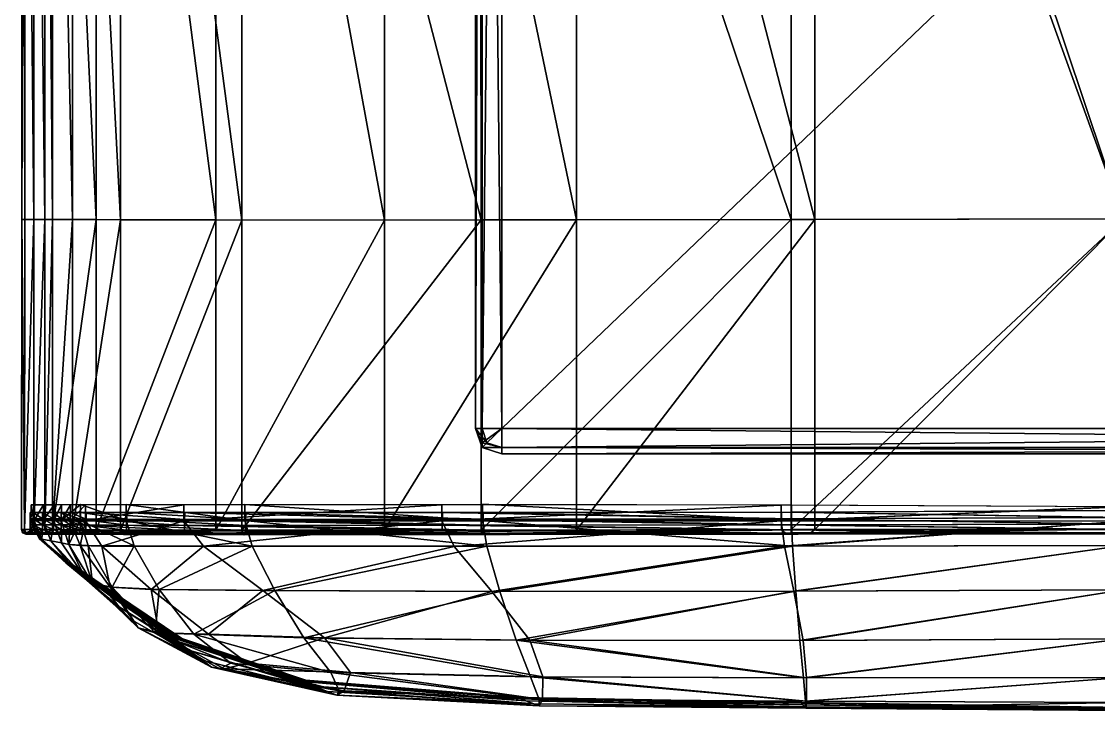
# Model space of a CAD drawing. Header units: centimetres. Extents: x -515 to 515, y -402 to 402.
# Drawn here: x -514.8 to -432.9, y -402.1 to -349.8 of the extents above; entities that cross this region are included whole.
import ezdxf

# ---------------------------------------------------------------- set-up
doc = ezdxf.new("R2010")
doc.units = ezdxf.units.CM
doc.layers.add('fabric', color=7, linetype='Continuous', true_color=0x1c59b1)
doc.layers.add('wood', color=7, linetype='Continuous', true_color=0x1c59b1)

msp = doc.modelspace()

# ---------------------------------------------------------------- meshes
at = {"layer": 'fabric', "color": 213, "true_color": 0xe158c7}
mesh = msp.add_polyface(dxfattribs=at)
corners = [(-512.442, -294.837, 70.545), (-510.919, -294.844, 78.567), (-510.919, -364.838, 78.567), (-512.442, -364.831, 70.545), (-513.02, -294.837, 55.532), (-513.02, -364.831, 55.625), (-513.02, -199.063, 55.404), (-512.442, -199.063, 70.545), (-513.842, -294.837, 23.02), (-513.842, -364.831, 23.393), (-514.537, -294.837, -22.432), (-514.547, -364.831, -21.872), (-514.524, -199.062, -23.2), (-513.842, -199.063, 22.51), (-512.442, -388.385, 70.545), (-510.919, -388.393, 78.567), (-513.02, -388.385, 55.656), (-513.842, -388.385, 23.517), (-514.551, -388.386, -21.685), (-512.442, -388.386, -351.602), (-509.111, -388.393, -367.555), (-509.111, -364.838, -367.555), (-512.442, -364.832, -351.602), (-513.02, -388.386, -326.82), (-513.02, -364.832, -326.789), (-513.842, -388.386, -291.451), (-513.842, -364.831, -291.328), (-514.551, -388.386, -246.391), (-514.547, -364.831, -246.207), (-514.733, -294.835, -192.049), (-514.773, -364.831, -192.411), (-514.537, -294.837, -245.655), (-514.707, -294.833, -134.226), (-514.767, -364.83, -134.213), (-514.787, -388.386, -192.531), (-514.787, -388.386, -134.209), (-514.787, -388.386, -75.76), (-514.773, -364.83, -75.887), (-513.022, -199.063, -326.57), (-513.02, -294.838, -326.696), (-512.442, -294.838, -351.602), (-509.112, -294.844, -367.555), (-512.442, -199.063, -351.602), (-514.537, -199.062, -244.898), (-513.842, -294.838, -290.959), (-513.851, -199.063, -290.453), (-514.733, -294.835, -76.267)]
mesh.append_faces([[corners[k] for k in face] for face in [(0, 1, 2), (2, 3, 0), (4, 0, 3), (3, 5, 4), (0, 4, 6), (1, 0, 7), (8, 4, 5), (5, 9, 8), (10, 8, 9), (9, 11, 10), (8, 10, 12), (4, 8, 13), (14, 3, 2), (2, 15, 14), (3, 14, 16), (16, 5, 3), (17, 9, 5), (5, 16, 17), (9, 17, 18), (18, 11, 9), (19, 20, 21), (21, 22, 19), (23, 19, 22), (22, 24, 23), (25, 23, 24), (24, 26, 25), (27, 25, 26), (26, 28, 27), (29, 30, 28), (28, 31, 29), (30, 29, 32), (32, 33, 30), (30, 34, 27), (27, 28, 30), (34, 30, 33), (33, 35, 34), (36, 35, 33), (33, 37, 36), (18, 36, 37), (37, 11, 18), (38, 39, 40), (22, 40, 39), (39, 24, 22), (40, 22, 21), (21, 41, 40), (42, 40, 41), (43, 31, 44), (26, 44, 31), (31, 28, 26), (44, 26, 24), (24, 39, 44), (45, 44, 39), (37, 46, 10), (10, 11, 37), (46, 37, 33), (33, 32, 46)]], dxfattribs={"vtx2": -1, "color": 213})
mesh = msp.add_polyface(dxfattribs=at)
corners = [(-378.771, -388.336, 71.236), (-404.903, -388.312, 79.681), (-404.903, -364.76, 79.607), (-507.259, -294.862, 90.108), (-498.043, -294.875, 99.195), (-498.042, -364.872, 99.194), (-507.259, -364.859, 90.107), (-510.919, -294.844, 78.567), (-510.919, -364.838, 78.567), (-510.919, -199.068, 78.567), (-507.26, -199.082, 90.109), (-479.849, -294.862, 99.857), (-456.305, -294.833, 95.109), (-456.305, -364.826, 95.11), (-479.849, -364.859, 99.856), (-498.043, -199.092, 99.197), (-479.85, -199.082, 99.858), (-507.259, -388.414, 90.107), (-498.042, -388.428, 99.194), (-510.919, -388.393, 78.567), (-479.849, -388.414, 99.856), (-456.305, -388.38, 95.122), (-431.035, -294.794, 87.966), (-404.903, -294.773, 79.6), (-431.035, -364.783, 87.97), (-431.035, -388.336, 88.02), (-500.028, -388.414, -376.434), (-487.196, -388.429, -379.951), (-487.196, -364.873, -379.951), (-500.028, -364.859, -376.434), (-509.111, -388.393, -367.555), (-509.111, -364.838, -367.555), (-472.618, -388.414, -379.819), (-454.497, -388.381, -378.454), (-454.497, -364.827, -378.442), (-472.618, -364.859, -379.819), (-431.035, -388.337, -378.272), (-404.903, -388.312, -378.513), (-404.903, -364.76, -378.441), (-431.035, -364.784, -378.225), (-509.112, -199.068, -367.556), (-509.112, -294.844, -367.555), (-500.029, -294.863, -376.435), (-487.197, -294.875, -379.952), (-500.03, -199.083, -376.436), (-487.198, -199.093, -379.954), (-472.619, -294.863, -379.82), (-454.497, -294.833, -378.441), (-472.62, -199.083, -379.821), (-431.035, -294.795, -378.22), (-404.903, -294.774, -378.435)]
mesh.append_faces([[corners[k] for k in face] for face in [(0, 1, 2), (3, 4, 5), (5, 6, 3), (7, 3, 6), (6, 8, 7), (3, 7, 9), (4, 3, 10), (11, 12, 13), (13, 14, 11), (4, 11, 14), (14, 5, 4), (11, 4, 15), (12, 11, 16), (17, 6, 5), (5, 18, 17), (6, 17, 19), (19, 8, 6), (20, 14, 13), (13, 21, 20), (14, 20, 18), (18, 5, 14), (22, 23, 2), (2, 24, 22), (12, 22, 24), (24, 13, 12), (25, 24, 2), (2, 1, 25), (24, 25, 21), (21, 13, 24), (26, 27, 28), (28, 29, 26), (30, 26, 29), (29, 31, 30), (32, 33, 34), (34, 35, 32), (27, 32, 35), (35, 28, 27), (36, 37, 38), (38, 39, 36), (33, 36, 39), (39, 34, 33), (40, 41, 42), (29, 42, 41), (41, 31, 29), (42, 29, 28), (28, 43, 42), (44, 42, 43), (45, 43, 46), (35, 46, 43), (43, 28, 35), (46, 35, 34), (34, 47, 46), (48, 46, 47), (39, 49, 47), (47, 34, 39), (49, 39, 38), (38, 50, 49)]], dxfattribs={"vtx2": -1, "color": 213})
mesh = msp.add_polyface(dxfattribs=at)
corners = [(-513.891, -387.094, -21.897), (-513.891, -387.572, -21.897), (-513.182, -387.572, 23.215), (-513.891, -388.015, -21.896), (-513.182, -388.015, 23.215), (-514.468, -388.637, -21.711), (-514.551, -388.386, -21.685), (-513.842, -388.385, 23.517), (-513.891, -388.386, -21.896), (-513.182, -388.385, 23.215), (-513.182, -387.573, -291.411), (-513.891, -387.573, -246.439), (-513.891, -387.095, -246.439), (-513.182, -388.015, -291.411), (-513.891, -388.015, -246.44), (-513.182, -388.386, -291.411), (-513.891, -388.386, -246.44), (-514.127, -388.386, -192.63), (-514.127, -388.015, -192.63), (-514.127, -388.386, -134.339), (-514.127, -388.015, -134.339), (-514.127, -387.573, -192.63), (-514.127, -387.094, -192.63), (-514.127, -387.573, -134.339), (-514.127, -387.094, -134.339), (-514.787, -388.386, -75.76), (-514.127, -388.386, -75.921), (-514.127, -388.015, -75.921), (-514.127, -387.573, -75.921), (-514.127, -387.094, -75.921), (-513.241, -389.097, -250.729), (-513.838, -387.693, -250.753), (-514.07, -387.691, -209.874), (-514.044, -386.499, -209.954), (-513.813, -386.499, -250.775), (-514.044, -386.499, -174.98), (-514.07, -387.691, -174.833), (-513.45, -389.05, -209.907), (-514.07, -387.691, -105.274), (-514.07, -387.691, -131.494), (-514.044, -386.499, -131.696), (-514.044, -386.499, -105.443), (-514.07, -387.691, -76.028), (-514.044, -386.499, -76.143), (-513.437, -389.05, -76.105), (-513.416, -389.05, -105.305), (-514.07, -387.691, -151.694), (-514.044, -386.499, -151.884), (-513.403, -389.05, -131.493), (-513.407, -389.05, -151.689), (-514.07, -387.691, -46.75), (-514.044, -386.499, -46.812), (-513.838, -387.693, -14.616), (-513.813, -386.499, -14.637), (-513.243, -389.096, -14.854), (-513.459, -389.05, -46.874)]
mesh.append_faces([[corners[k] for k in face] for face in [(0, 1, 2), (1, 3, 4), (5, 6, 7), (3, 8, 9), (10, 11, 12), (13, 14, 11), (15, 16, 14), (17, 18, 14), (14, 16, 17), (18, 17, 19), (19, 20, 18), (21, 22, 12), (12, 11, 21), (18, 21, 11), (11, 14, 18), (21, 18, 20), (20, 23, 21), (22, 21, 23), (23, 24, 22), (25, 6, 5), (26, 8, 3), (3, 27, 26), (19, 26, 27), (27, 20, 19), (28, 23, 20), (20, 27, 28), (1, 28, 27), (27, 3, 1), (28, 1, 0), (0, 29, 28), (23, 28, 29), (29, 24, 23), (30, 31, 32), (33, 32, 31), (31, 34, 33), (32, 33, 35), (35, 36, 32), (37, 32, 36), (38, 39, 40), (40, 41, 38), (42, 38, 41), (41, 43, 42), (38, 42, 44), (39, 38, 45), (46, 36, 35), (35, 47, 46), (39, 46, 47), (47, 40, 39), (46, 39, 48), (36, 46, 49), (50, 42, 43), (43, 51, 50), (52, 50, 51), (51, 53, 52), (50, 52, 54), (42, 50, 55)]], dxfattribs={"vtx2": -1, "color": 213})
mesh = msp.add_polyface(dxfattribs=at)
corners = [(-513.182, -387.572, 23.215), (-513.182, -387.094, 23.215), (-513.891, -387.094, -21.897), (-513.182, -388.015, 23.215), (-513.891, -387.572, -21.897), (-512.36, -388.015, 55.258), (-512.36, -387.572, 55.258), (-512.36, -387.094, 55.258), (-511.783, -387.572, 70.078), (-511.783, -387.094, 70.078), (-511.783, -388.015, 70.078), (-513.243, -389.096, -14.854), (-513.838, -387.693, -14.616), (-513.143, -387.698, 23.198), (-513.119, -386.499, 23.192), (-513.813, -386.499, -14.637), (-512.317, -386.495, 55.237), (-512.337, -387.703, 55.242), (-512.554, -389.234, 22.712), (-511.749, -389.394, 54.615), (-511.774, -387.703, 70.063), (-511.759, -386.486, 70.06), (-512.937, -388.637, 55.607), (-513.02, -388.385, 55.656), (-512.442, -388.385, 70.545), (-513.76, -388.637, 23.48), (-513.842, -388.385, 23.517), (-513.182, -388.385, 23.215), (-513.891, -388.015, -21.896), (-513.265, -388.637, 23.253), (-513.891, -388.386, -21.896), (-512.443, -388.637, 55.309), (-512.36, -388.385, 55.259), (-511.783, -388.385, 70.078), (-511.865, -388.637, 70.137), (-513.891, -387.095, -246.439), (-513.182, -387.095, -291.411), (-513.182, -387.573, -291.411), (-512.36, -387.573, -326.685), (-512.36, -387.095, -326.685), (-512.36, -388.015, -326.685), (-513.182, -388.015, -291.411), (-513.891, -387.573, -246.439), (-511.783, -387.573, -351.401), (-511.783, -387.095, -351.401), (-511.081, -387.578, -367.244), (-511.082, -388.024, -367.246), (-511.783, -388.015, -351.401), (-513.143, -387.699, -291.41), (-513.838, -387.693, -250.753), (-513.241, -389.097, -250.729), (-512.336, -387.705, -326.678), (-512.554, -389.235, -291.159), (-512.314, -386.499, -326.681), (-513.119, -386.499, -291.413), (-513.813, -386.499, -250.775), (-511.769, -387.71, -351.391), (-511.748, -389.395, -326.155), (-511.069, -386.499, -367.245), (-511.749, -386.499, -351.394), (-513.891, -388.015, -246.44), (-513.182, -388.386, -291.411), (-512.36, -388.386, -326.685), (-511.783, -388.386, -351.401), (-511.083, -388.396, -367.246)]
mesh.append_faces([[corners[k] for k in face] for face in [(0, 1, 2), (3, 0, 4), (0, 3, 5), (5, 6, 0), (1, 0, 6), (6, 7, 1), (8, 9, 7), (7, 6, 8), (10, 8, 6), (6, 5, 10), (11, 12, 13), (14, 13, 12), (12, 15, 14), (13, 14, 16), (16, 17, 13), (18, 13, 17), (19, 17, 20), (21, 20, 17), (17, 16, 21), (22, 23, 24), (25, 26, 23), (27, 3, 28), (29, 27, 30), (31, 32, 27), (3, 27, 32), (32, 5, 3), (33, 10, 5), (5, 32, 33), (34, 33, 32), (35, 36, 37), (38, 37, 36), (36, 39, 38), (37, 38, 40), (40, 41, 37), (42, 37, 41), (43, 38, 39), (39, 44, 43), (45, 43, 44), (46, 47, 43), (38, 43, 47), (47, 40, 38), (48, 49, 50), (51, 48, 52), (48, 51, 53), (53, 54, 48), (49, 48, 54), (54, 55, 49), (56, 51, 57), (58, 59, 56), (51, 56, 59), (59, 53, 51), (60, 41, 61), (62, 61, 41), (41, 40, 62), (63, 62, 40), (40, 47, 63), (64, 63, 47)]], dxfattribs={"vtx2": -1, "color": 213})
mesh = msp.add_polyface(dxfattribs=at)
corners = [(-507.029, -388.755, 89.776), (-506.858, -388.676, 89.527), (-510.386, -388.647, 78.092), (-510.614, -388.729, 78.296), (-510.843, -388.644, 78.499), (-507.201, -388.667, 90.024), (-511.865, -388.637, 70.137), (-506.793, -387.593, 89.433), (-506.786, -387.094, 89.422), (-510.306, -387.094, 78.018), (-510.308, -387.578, 78.021), (-506.799, -388.051, 89.441), (-510.309, -388.024, 78.023), (-511.783, -387.572, 70.078), (-511.783, -388.015, 70.078), (-511.783, -387.094, 70.078), (-511.774, -387.703, 70.063), (-511.759, -386.486, 70.06), (-510.311, -386.475, 78.024), (-510.321, -387.701, 78.026), (-511.184, -389.506, 69.648), (-507.259, -388.414, 90.107), (-510.919, -388.393, 78.567), (-512.36, -388.637, 70.487), (-506.8, -388.427, 89.444), (-510.31, -388.396, 78.024), (-511.783, -388.385, 70.078), (-501.261, -388.667, -376.368), (-509.358, -388.645, -367.517), (-510.097, -388.73, -367.401), (-510.836, -388.647, -367.285), (-508.66, -388.677, -375.972), (-504.961, -388.756, -376.17), (-512.36, -388.637, -351.577), (-512.113, -388.721, -351.502), (-511.865, -388.637, -351.427), (-509.885, -387.594, -375.897), (-511.081, -387.578, -367.244), (-511.079, -387.095, -367.242), (-509.878, -387.095, -375.889), (-502.394, -387.604, -379.231), (-502.402, -388.07, -379.241), (-509.891, -388.052, -375.903), (-511.082, -388.024, -367.246), (-511.783, -387.095, -351.401), (-511.783, -387.573, -351.401), (-509.93, -387.717, -375.93), (-511.086, -387.713, -367.243), (-510.335, -389.582, -366.388), (-502.464, -387.717, -379.282), (-508.685, -389.628, -374.948), (-502.457, -386.498, -379.268), (-509.917, -386.498, -375.924), (-511.069, -386.499, -367.245), (-511.769, -387.71, -351.391), (-511.183, -389.508, -350.678), (-509.111, -388.393, -367.555), (-512.442, -388.386, -351.602), (-509.893, -388.427, -375.905), (-511.083, -388.396, -367.246), (-502.405, -388.448, -379.244), (-500.504, -388.697, -379.332), (-511.783, -388.015, -351.401), (-511.783, -388.386, -351.401), (-506.845, -387.702, 89.493), (-506.217, -389.624, 88.78), (-506.84, -386.469, 89.492)]
mesh.append_faces([[corners[k] for k in face] for face in [(0, 1, 2), (3, 4, 5), (3, 2, 6), (7, 8, 9), (9, 10, 7), (11, 7, 10), (10, 12, 11), (13, 14, 12), (12, 10, 13), (15, 13, 10), (10, 9, 15), (16, 17, 18), (18, 19, 16), (20, 16, 19), (21, 5, 4), (4, 22, 21), (22, 4, 23), (24, 11, 12), (12, 25, 24), (1, 24, 25), (25, 2, 1), (26, 6, 2), (2, 25, 26), (14, 26, 25), (25, 12, 14), (27, 28, 29), (30, 31, 32), (28, 33, 34), (35, 30, 29), (36, 37, 38), (38, 39, 36), (40, 36, 39), (41, 42, 36), (37, 36, 42), (42, 43, 37), (44, 38, 37), (45, 37, 43), (46, 47, 48), (49, 46, 50), (51, 52, 46), (47, 46, 52), (52, 53, 47), (47, 54, 55), (54, 47, 53), (56, 57, 33), (33, 28, 56), (58, 59, 43), (43, 42, 58), (60, 58, 42), (61, 31, 58), (59, 58, 31), (31, 30, 59), (62, 43, 59), (63, 59, 30), (19, 64, 65), (64, 19, 18), (18, 66, 64)]], dxfattribs={"vtx2": -1, "color": 213})
mesh = msp.add_polyface(dxfattribs=at)
corners = [(-507.029, -388.755, 89.776), (-507.201, -388.667, 90.024), (-498.007, -388.682, 99.101), (-497.904, -388.773, 98.823), (-506.858, -388.676, 89.527), (-497.801, -388.696, 98.545), (-506.793, -387.593, 89.433), (-506.799, -388.051, 89.441), (-497.764, -388.069, 98.447), (-497.755, -387.603, 98.434), (-506.786, -387.094, 89.422), (-497.744, -387.094, 98.418), (-504.324, -392.923, 86.637), (-506.217, -389.624, 88.78), (-497.259, -389.646, 97.338), (-495.544, -393.012, 93.769), (-501.701, -396.319, 83.496), (-493.332, -396.609, 87.929), (-504.633, -396.226, 75.194), (-507.897, -392.759, 76.835), (-508.053, -393.424, -16.9), (-507.362, -394.238, 18.888), (-502.072, -397.534, 15.766), (-505.923, -395.846, 66.211), (-507.259, -388.414, 90.107), (-498.042, -388.428, 99.194), (-506.8, -388.427, 89.444), (-497.767, -388.448, 98.452), (-504.961, -388.756, -376.17), (-494.801, -388.773, -379.598), (-489.097, -388.682, -379.863), (-501.261, -388.667, -376.368), (-510.097, -388.73, -367.401), (-508.66, -388.677, -375.972), (-500.504, -388.697, -379.332), (-482.805, -387.594, -379.119), (-502.394, -387.604, -379.231), (-502.383, -387.095, -379.219), (-482.811, -388.052, -379.125), (-502.402, -388.07, -379.241), (-509.878, -387.095, -375.889), (-509.885, -387.594, -375.897), (-504.925, -392.923, -371.99), (-496.445, -393.013, -374.991), (-500.962, -389.651, -378.216), (-508.685, -389.628, -374.948), (-508.048, -392.76, -363.825), (-504.356, -396.226, -360.22), (-500.59, -396.319, -367.956), (-502.071, -397.535, -288.342), (-507.362, -394.239, -289.395), (-508.038, -393.424, -250.74), (-508.122, -393.153, -210.652), (-507.941, -393.152, -175.771), (-502.781, -396.663, -176.623), (-502.464, -387.717, -379.282), (-509.93, -387.717, -375.93), (-502.457, -386.498, -379.268), (-482.849, -386.498, -379.114), (-505.923, -395.847, -345.517), (-500.028, -388.414, -376.434), (-509.111, -388.393, -367.555), (-509.358, -388.645, -367.517), (-487.196, -388.429, -379.951), (-509.891, -388.052, -375.903), (-502.405, -388.448, -379.244), (-509.893, -388.427, -375.905), (-482.813, -388.427, -379.128), (-507.821, -393.152, -152.742), (-502.644, -396.663, -153.693), (-507.792, -393.152, -132.638), (-502.611, -396.663, -133.672), (-506.845, -387.702, 89.493), (-497.83, -387.7, 98.527), (-506.84, -386.469, 89.492), (-497.829, -386.464, 98.526), (-507.883, -393.152, -106.535), (-502.715, -396.663, -107.668), (-508.033, -393.152, -77.417), (-502.887, -396.663, -78.658)]
mesh.append_faces([[corners[k] for k in face] for face in [(0, 1, 2), (2, 3, 0), (4, 0, 3), (3, 5, 4), (6, 7, 8), (8, 9, 6), (10, 6, 9), (9, 11, 10), (12, 13, 14), (14, 15, 12), (16, 12, 15), (15, 17, 16), (12, 16, 18), (18, 19, 12), (13, 12, 19), (20, 21, 22), (19, 18, 23), (1, 24, 25), (25, 2, 1), (26, 4, 5), (5, 27, 26), (7, 26, 27), (27, 8, 7), (28, 29, 30), (30, 31, 28), (32, 28, 31), (29, 28, 33), (33, 34, 29), (35, 36, 37), (38, 39, 36), (40, 37, 36), (41, 36, 39), (42, 43, 44), (44, 45, 42), (42, 46, 47), (47, 48, 42), (43, 42, 48), (49, 50, 51), (52, 53, 54), (45, 44, 55), (56, 55, 57), (58, 57, 55), (59, 47, 46), (60, 61, 62), (62, 31, 60), (63, 60, 31), (64, 39, 65), (66, 65, 34), (67, 65, 39), (53, 68, 69), (68, 70, 71), (72, 73, 14), (14, 13, 72), (73, 72, 74), (74, 75, 73), (70, 76, 77), (76, 78, 79)]], dxfattribs={"vtx2": -1, "color": 213})
mesh = msp.add_polyface(dxfattribs=at)
corners = [(-479.785, -388.755, 99.507), (-479.736, -388.676, 99.245), (-497.801, -388.696, 98.545), (-497.904, -388.773, 98.823), (-479.833, -388.667, 99.769), (-498.007, -388.682, 99.101), (-497.744, -387.094, 98.418), (-497.755, -387.603, 98.434), (-479.713, -387.593, 99.146), (-497.764, -388.069, 98.447), (-479.718, -388.051, 99.154), (-493.332, -396.609, 87.929), (-495.544, -393.012, 93.769), (-478.437, -393.071, 94.2), (-497.259, -389.646, 97.338), (-479.431, -389.651, 97.945), (-501.701, -396.319, 83.496), (-491.275, -399.245, 79.926), (-498.882, -398.533, 79.786), (-490.648, -400.636, 69.671), (-476.112, -399.557, 76.595), (-475.444, -401.278, 63.756), (-491.529, -400.67, 40.133), (-492.546, -400.27, 11.217), (-502.072, -397.534, 15.766), (-493.385, -399.925, -21.82), (-476.463, -401.385, 4.586), (-475.863, -401.61, 32.225), (-477.066, -401.126, -56.248), (-493.564, -399.81, -52.062), (-476.979, -401.126, -84.721), (-493.414, -399.81, -80.892), (-500.354, -398.824, 63.006), (-490.815, -400.952, 58.012), (-499.707, -398.961, 72.656), (-479.849, -388.414, 99.856), (-498.042, -388.428, 99.194), (-497.767, -388.448, 98.452), (-479.72, -388.427, 99.157), (-473.893, -388.667, -379.733), (-489.097, -388.682, -379.863), (-494.801, -388.773, -379.598), (-477.716, -388.756, -379.473), (-500.504, -388.697, -379.332), (-481.539, -388.677, -379.214), (-502.383, -387.095, -379.219), (-482.798, -387.095, -379.111), (-482.805, -387.594, -379.119), (-502.394, -387.604, -379.231), (-482.811, -388.052, -379.125), (-479.038, -393.071, -374.78), (-496.445, -393.013, -374.991), (-491.765, -396.609, -369.79), (-481.9, -389.656, -378.052), (-500.962, -389.651, -378.216), (-499.392, -398.961, -356.237), (-490.274, -400.636, -352.762), (-489.778, -399.246, -362.793), (-497.622, -398.533, -363.744), (-502.071, -397.535, -288.342), (-492.546, -400.27, -287.431), (-491.529, -400.671, -317.408), (-476.463, -401.385, -286.842), (-493.37, -399.925, -251.498), (-475.863, -401.611, -314.827), (-493.502, -399.81, -212.63), (-477.03, -401.126, -214.834), (-493.321, -399.81, -178.15), (-476.926, -401.126, -180.779), (-482.852, -387.71, -379.131), (-502.464, -387.717, -379.282), (-482.849, -386.498, -379.114), (-490.815, -400.952, -338.409), (-500.354, -398.824, -342.12), (-501.261, -388.667, -376.368), (-487.196, -388.429, -379.951), (-502.402, -388.07, -379.241), (-482.813, -388.427, -379.128), (-502.405, -388.448, -379.244), (-493.201, -399.81, -155.384), (-476.858, -401.126, -158.288), (-493.172, -399.81, -135.506), (-476.841, -401.126, -138.651), (-497.83, -387.7, 98.527), (-479.762, -387.691, 99.19), (-497.829, -386.464, 98.526), (-479.762, -386.461, 99.185), (-493.263, -399.81, -109.691), (-476.893, -401.126, -113.159)]
mesh.append_faces([[corners[k] for k in face] for face in [(0, 1, 2), (2, 3, 0), (4, 0, 3), (3, 5, 4), (6, 7, 8), (7, 9, 10), (11, 12, 13), (12, 14, 15), (16, 11, 17), (18, 17, 19), (20, 17, 11), (21, 19, 17), (22, 23, 24), (25, 23, 26), (23, 22, 27), (28, 29, 25), (30, 31, 29), (32, 33, 22), (34, 19, 33), (27, 22, 33), (35, 4, 5), (5, 36, 35), (9, 37, 38), (37, 2, 1), (39, 40, 41), (42, 41, 43), (43, 44, 42), (45, 46, 47), (48, 47, 49), (50, 51, 52), (51, 50, 53), (53, 54, 51), (55, 56, 57), (58, 57, 52), (59, 60, 61), (62, 60, 63), (64, 61, 60), (63, 65, 66), (65, 67, 68), (69, 70, 54), (54, 53, 69), (70, 69, 71), (61, 72, 73), (72, 56, 55), (72, 61, 64), (74, 40, 75), (76, 49, 77), (78, 77, 44), (44, 43, 78), (67, 79, 80), (79, 81, 82), (15, 14, 83), (84, 83, 85), (85, 86, 84), (81, 87, 88), (87, 31, 30)]], dxfattribs={"vtx2": -1, "color": 213})
mesh = msp.add_polyface(dxfattribs=at)
corners = [(-479.785, -388.755, 99.507), (-479.833, -388.667, 99.769), (-456.301, -388.634, 95.058), (-479.736, -388.676, 99.245), (-456.289, -388.727, 94.831), (-479.713, -387.593, 99.146), (-479.705, -387.094, 99.135), (-497.744, -387.094, 98.418), (-479.718, -388.051, 99.154), (-497.755, -387.603, 98.434), (-456.272, -388.011, 94.548), (-456.271, -387.552, 94.535), (-478.437, -393.071, 94.2), (-477.193, -396.767, 87.302), (-493.332, -396.609, 87.929), (-479.431, -389.651, 97.945), (-495.544, -393.012, 93.769), (-456.2, -389.634, 93.373), (-455.953, -393.064, 89.975), (-476.112, -399.557, 76.595), (-491.275, -399.245, 79.926), (-475.444, -401.278, 63.756), (-476.463, -401.385, 4.586), (-476.958, -401.191, -26.793), (-493.385, -399.925, -21.82), (-475.863, -401.61, 32.225), (-492.546, -400.27, 11.217), (-477.066, -401.126, -56.248), (-455.545, -401.518, -61.608), (-455.523, -401.518, -89.642), (-476.979, -401.126, -84.721), (-493.564, -399.81, -52.062), (-490.815, -400.952, 58.012), (-475.442, -401.769, 50.457), (-490.648, -400.636, 69.671), (-479.849, -388.414, 99.856), (-456.305, -388.38, 95.122), (-479.72, -388.427, 99.157), (-497.764, -388.069, 98.447), (-497.767, -388.448, 98.452), (-456.277, -388.65, 94.603), (-456.273, -388.394, 94.539), (-494.801, -388.773, -379.598), (-477.716, -388.756, -379.473), (-473.893, -388.667, -379.733), (-455.772, -388.728, -378.169), (-481.539, -388.677, -379.214), (-457.044, -387.552, -377.881), (-482.805, -387.594, -379.119), (-482.798, -387.095, -379.111), (-457.045, -388.011, -377.892), (-482.811, -388.052, -379.125), (-491.765, -396.609, -369.79), (-476.162, -396.768, -368.936), (-479.038, -393.071, -374.78), (-456.103, -393.064, -373.566), (-456.818, -389.639, -376.775), (-481.9, -389.656, -378.052), (-475.166, -399.558, -360.14), (-489.778, -399.246, -362.793), (-475.207, -401.279, -348.579), (-490.274, -400.636, -352.762), (-493.37, -399.925, -251.498), (-476.949, -401.191, -252.754), (-476.463, -401.385, -286.842), (-492.546, -400.27, -287.431), (-475.863, -401.611, -314.827), (-477.03, -401.126, -214.834), (-476.926, -401.126, -180.779), (-493.502, -399.81, -212.63), (-457.055, -387.712, -377.832), (-482.852, -387.71, -379.131), (-457.055, -386.534, -377.814), (-482.849, -386.498, -379.114), (-475.442, -401.769, -334.44), (-490.815, -400.952, -338.409), (-472.618, -388.414, -379.819), (-487.196, -388.429, -379.951), (-489.097, -388.682, -379.863), (-457.046, -388.395, -377.884), (-482.813, -388.427, -379.128), (-456.727, -388.65, -377.946), (-476.858, -401.126, -158.288), (-493.321, -399.81, -178.15), (-476.841, -401.126, -138.651), (-493.201, -399.81, -155.384), (-479.762, -387.691, 99.19), (-497.83, -387.7, 98.527), (-456.283, -387.694, 94.499), (-479.762, -386.461, 99.185), (-476.893, -401.126, -113.159), (-493.172, -399.81, -135.506), (-493.263, -399.81, -109.691)]
mesh.append_faces([[corners[k] for k in face] for face in [(0, 1, 2), (3, 0, 4), (5, 6, 7), (8, 5, 9), (5, 8, 10), (6, 5, 11), (12, 13, 14), (15, 12, 16), (12, 15, 17), (13, 12, 18), (14, 13, 19), (20, 19, 21), (22, 23, 24), (25, 22, 26), (24, 23, 27), (28, 27, 23), (29, 30, 27), (31, 27, 30), (32, 33, 25), (33, 32, 34), (34, 21, 33), (1, 35, 36), (37, 8, 38), (3, 37, 39), (37, 3, 40), (8, 37, 41), (42, 43, 44), (45, 43, 46), (47, 48, 49), (50, 51, 48), (52, 53, 54), (55, 54, 53), (56, 57, 54), (58, 53, 52), (52, 59, 58), (60, 58, 59), (59, 61, 60), (62, 63, 64), (65, 64, 66), (67, 63, 62), (68, 67, 69), (70, 71, 57), (72, 73, 71), (74, 60, 61), (61, 75, 74), (66, 74, 75), (76, 77, 78), (78, 44, 76), (79, 80, 51), (81, 46, 80), (82, 68, 83), (84, 82, 85), (17, 15, 86), (87, 86, 15), (88, 86, 89), (90, 84, 91), (30, 90, 92)]], dxfattribs={"vtx2": -1, "color": 213})
mesh = msp.add_polyface(dxfattribs=at)
corners = [(-456.301, -388.634, 95.058), (-456.289, -388.727, 94.831), (-479.785, -388.755, 99.507), (-456.277, -388.65, 94.603), (-479.736, -388.676, 99.245), (-456.272, -388.011, 94.548), (-456.271, -387.552, 94.535), (-479.713, -387.593, 99.146), (-456.269, -387.055, 94.512), (-479.705, -387.094, 99.135), (-456.2, -389.634, 93.373), (-455.953, -393.064, 89.975), (-478.437, -393.071, 94.2), (-455.642, -396.792, 82.908), (-477.193, -396.767, 87.302), (-455.372, -399.628, 70.773), (-476.112, -399.557, 76.595), (-455.202, -401.4, 56.209), (-475.444, -401.278, 63.756), (-476.463, -401.385, 4.586), (-475.863, -401.61, 32.225), (-455.286, -401.833, 23.53), (-455.416, -401.686, -2.968), (-476.958, -401.191, -26.793), (-455.523, -401.56, -32.919), (-455.545, -401.518, -61.608), (-477.066, -401.126, -56.248), (-455.523, -401.518, -89.642), (-475.442, -401.769, 50.457), (-455.194, -401.936, 41.859), (-456.305, -388.38, 95.122), (-479.833, -388.667, 99.769), (-456.273, -388.394, 94.539), (-479.72, -388.427, 99.157), (-479.718, -388.051, 99.154), (-477.716, -388.756, -379.473), (-455.772, -388.728, -378.169), (-454.816, -388.635, -378.391), (-473.893, -388.667, -379.733), (-481.539, -388.677, -379.214), (-456.727, -388.65, -377.946), (-482.798, -387.095, -379.111), (-457.042, -387.056, -377.859), (-457.044, -387.552, -377.881), (-482.805, -387.594, -379.119), (-457.045, -388.011, -377.892), (-476.162, -396.768, -368.936), (-455.384, -396.792, -367.458), (-456.103, -393.064, -373.566), (-479.038, -393.071, -374.78), (-456.818, -389.639, -376.775), (-475.166, -399.558, -360.14), (-475.207, -401.279, -348.579), (-455.143, -401.4, -345.396), (-455.136, -399.628, -357.7), (-455.416, -401.687, -287.036), (-476.463, -401.385, -286.842), (-476.949, -401.191, -252.754), (-455.521, -401.56, -254.63), (-455.286, -401.833, -313.26), (-475.863, -401.611, -314.827), (-477.03, -401.126, -214.834), (-476.926, -401.126, -180.779), (-455.51, -401.518, -184.19), (-455.536, -401.518, -217.698), (-481.9, -389.656, -378.052), (-457.055, -387.712, -377.832), (-482.852, -387.71, -379.131), (-457.055, -386.534, -377.814), (-475.442, -401.769, -334.44), (-455.194, -401.937, -331.648), (-454.497, -388.381, -378.454), (-472.618, -388.414, -379.819), (-482.811, -388.052, -379.125), (-457.046, -388.395, -377.884), (-482.813, -388.427, -379.128), (-476.858, -401.126, -158.288), (-476.841, -401.126, -138.651), (-455.488, -401.518, -142.721), (-455.493, -401.518, -162.052), (-479.762, -387.691, 99.19), (-456.283, -387.694, 94.499), (-479.762, -386.461, 99.185), (-456.283, -386.499, 94.49), (-476.893, -401.126, -113.159), (-476.979, -401.126, -84.721), (-455.501, -401.518, -117.632)]
mesh.append_faces([[corners[k] for k in face] for face in [(0, 1, 2), (1, 3, 4), (5, 6, 7), (6, 8, 9), (10, 11, 12), (11, 13, 14), (15, 16, 14), (14, 13, 15), (16, 15, 17), (17, 18, 16), (19, 20, 21), (21, 22, 19), (23, 19, 22), (22, 24, 23), (23, 24, 25), (26, 25, 27), (21, 20, 28), (29, 28, 18), (30, 0, 31), (3, 32, 33), (32, 5, 34), (35, 36, 37), (37, 38, 35), (39, 40, 36), (41, 42, 43), (44, 43, 45), (46, 47, 48), (49, 48, 50), (51, 52, 53), (46, 51, 54), (54, 47, 46), (55, 56, 57), (57, 58, 55), (56, 55, 59), (59, 60, 56), (61, 62, 63), (63, 64, 61), (57, 61, 64), (64, 58, 57), (65, 50, 66), (67, 66, 68), (69, 60, 59), (59, 70, 69), (52, 69, 70), (71, 72, 38), (73, 45, 74), (75, 74, 40), (76, 77, 78), (78, 79, 76), (62, 76, 79), (79, 63, 62), (80, 81, 10), (82, 83, 81), (84, 85, 27), (27, 86, 84), (77, 84, 86), (86, 78, 77)]], dxfattribs={"vtx2": -1, "color": 213})
mesh = msp.add_polyface(dxfattribs=at)
corners = [(-456.269, -387.055, 94.512), (-456.271, -387.552, 94.535), (-431.035, -387.47, 87.57), (-456.272, -388.011, 94.548), (-431.035, -387.963, 87.612), (-455.642, -396.792, 82.908), (-455.953, -393.064, 89.975), (-431.036, -392.958, 83.139), (-456.2, -389.634, 93.373), (-431.035, -389.594, 86.394), (-455.202, -401.4, 56.209), (-455.372, -399.628, 70.773), (-431.036, -399.615, 63.435), (-431.036, -396.68, 76.042), (-455.523, -401.56, -32.919), (-455.416, -401.686, -2.968), (-431.002, -401.981, -10.287), (-455.286, -401.833, 23.53), (-431.017, -402.06, 15.56), (-456.283, -387.694, 94.499), (-431.035, -387.732, 87.471), (-431.035, -386.62, 87.461), (-456.283, -386.499, 94.49), (-475.442, -401.769, 50.457), (-455.194, -401.936, 41.859), (-475.444, -401.278, 63.756), (-456.273, -388.394, 94.539), (-431.035, -388.378, 87.575), (-456.277, -388.65, 94.603), (-431.035, -388.65, 87.592), (-456.289, -388.727, 94.831), (-431.035, -388.713, 87.796), (-431.035, -388.598, 88), (-456.301, -388.634, 95.058), (-431.028, -402.115, 33.735), (-431.034, -401.512, 48.33), (-431.035, -388.336, 88.02), (-456.305, -388.38, 95.122), (-455.488, -401.518, -142.721), (-455.501, -401.518, -117.632), (-430.984, -401.891, -122.669), (-455.523, -401.518, -89.642), (-430.984, -401.891, -95.151), (-431.035, -387.47, -377.836), (-457.044, -387.552, -377.881), (-457.042, -387.056, -377.859), (-431.035, -386.939, -377.758), (-431.035, -387.963, -377.876), (-457.045, -388.011, -377.892), (-455.143, -401.4, -345.396), (-455.136, -399.628, -357.7), (-475.166, -399.558, -360.14), (-431.036, -392.959, -373.558), (-456.103, -393.064, -373.566), (-455.384, -396.792, -367.458), (-431.035, -389.597, -376.7), (-456.818, -389.639, -376.775), (-431.036, -399.616, -357.385), (-431.036, -396.68, -367.418), (-431.002, -401.981, -288.474), (-455.416, -401.687, -287.036), (-455.521, -401.56, -254.63), (-431.017, -402.06, -313.747), (-455.286, -401.833, -313.26), (-431.035, -387.742, -377.737), (-457.055, -387.712, -377.832), (-431.035, -386.641, -377.722), (-457.055, -386.534, -377.814), (-455.194, -401.937, -331.648), (-475.207, -401.279, -348.579), (-473.893, -388.667, -379.733), (-454.816, -388.635, -378.391), (-454.497, -388.381, -378.454), (-431.035, -388.379, -377.841), (-457.046, -388.395, -377.884), (-431.035, -388.651, -377.859), (-456.727, -388.65, -377.946), (-431.035, -388.598, -378.253), (-455.772, -388.728, -378.169), (-431.035, -388.714, -378.055), (-431.034, -401.512, -344.916), (-431.028, -402.115, -331.466), (-431.035, -388.337, -378.272), (-430.984, -401.891, -166.323), (-455.493, -401.518, -162.052), (-430.984, -401.891, -188.063), (-455.51, -401.518, -184.19), (-455.536, -401.518, -217.698), (-430.984, -401.891, -220.956), (-455.545, -401.518, -61.608), (-430.984, -401.891, -67.575), (-430.988, -401.913, -39.451)]
mesh.append_faces([[corners[k] for k in face] for face in [(0, 1, 2), (1, 3, 4), (5, 6, 7), (6, 8, 9), (10, 11, 12), (11, 5, 13), (14, 15, 16), (15, 17, 18), (8, 19, 20), (21, 20, 19), (19, 22, 21), (23, 24, 17), (25, 10, 24), (3, 26, 27), (26, 28, 29), (28, 30, 31), (32, 31, 30), (30, 33, 32), (17, 24, 34), (24, 10, 35), (36, 32, 33), (33, 37, 36), (38, 39, 40), (39, 41, 42), (43, 44, 45), (45, 46, 43), (44, 43, 47), (47, 48, 44), (49, 50, 51), (52, 53, 54), (55, 56, 53), (57, 50, 49), (58, 54, 50), (59, 60, 61), (62, 63, 60), (64, 65, 56), (56, 55, 64), (65, 64, 66), (66, 67, 65), (68, 49, 69), (70, 71, 72), (73, 74, 48), (48, 47, 73), (74, 73, 75), (75, 76, 74), (77, 71, 78), (79, 78, 76), (76, 75, 79), (80, 49, 68), (81, 68, 63), (82, 72, 71), (83, 84, 38), (85, 86, 84), (61, 87, 88), (87, 86, 85), (41, 89, 90), (89, 14, 91)]], dxfattribs={"vtx2": -1, "color": 213})
mesh = msp.add_polyface(dxfattribs=at)
corners = [(-431.035, -387.47, 87.57), (-431.035, -386.938, 87.488), (-456.269, -387.055, 94.512), (-431.035, -387.963, 87.612), (-456.271, -387.552, 94.535), (-404.903, -387.937, 79.369), (-404.903, -387.419, 79.306), (-431.036, -392.958, 83.139), (-431.036, -396.68, 76.042), (-455.642, -396.792, 82.908), (-431.035, -389.594, 86.394), (-455.953, -393.064, 89.975), (-404.903, -389.569, 78.116), (-404.903, -392.881, 74.902), (-431.036, -399.615, 63.435), (-431.034, -401.512, 48.33), (-455.202, -401.4, 56.209), (-455.372, -399.628, 70.773), (-404.903, -396.59, 67.868), (-404.903, -399.589, 55.345), (-431.002, -401.981, -10.287), (-430.988, -401.913, -39.451), (-455.523, -401.56, -32.919), (-431.017, -402.06, 15.56), (-455.416, -401.686, -2.968), (-431.035, -387.732, 87.471), (-456.2, -389.634, 93.373), (-404.903, -387.761, 79.18), (-431.035, -388.378, 87.575), (-456.272, -388.011, 94.548), (-431.035, -388.65, 87.592), (-456.273, -388.394, 94.539), (-404.903, -388.657, 79.302), (-404.903, -388.375, 79.314), (-431.035, -388.713, 87.796), (-431.035, -388.598, 88), (-404.903, -388.579, 79.689), (-404.903, -388.71, 79.495), (-456.277, -388.65, 94.603), (-431.028, -402.115, 33.735), (-455.286, -401.833, 23.53), (-455.194, -401.936, 41.859), (-431.035, -388.336, 88.02), (-404.903, -388.312, 79.681), (-430.984, -401.891, -122.669), (-430.984, -401.891, -147.327), (-455.488, -401.518, -142.721), (-430.984, -401.891, -95.151), (-455.501, -401.518, -117.632), (-404.903, -387.419, -378.154), (-431.035, -387.47, -377.836), (-431.035, -386.939, -377.758), (-404.903, -387.937, -378.215), (-431.035, -387.963, -377.876), (-455.384, -396.792, -367.458), (-431.036, -396.68, -367.418), (-431.036, -392.959, -373.558), (-404.903, -392.881, -373.948), (-404.903, -389.57, -377.018), (-431.035, -389.597, -376.7), (-456.103, -393.064, -373.566), (-455.143, -401.4, -345.396), (-431.034, -401.512, -344.916), (-431.036, -399.616, -357.385), (-404.903, -399.589, -358.039), (-404.903, -396.59, -367.922), (-455.136, -399.628, -357.7), (-455.521, -401.56, -254.63), (-430.988, -401.914, -257.069), (-431.002, -401.981, -288.474), (-455.416, -401.687, -287.036), (-431.017, -402.06, -313.747), (-404.903, -387.764, -378.033), (-431.035, -387.742, -377.737), (-404.903, -388.375, -378.162), (-431.035, -388.379, -377.841), (-404.903, -388.658, -378.151), (-431.035, -388.651, -377.859), (-404.903, -388.579, -378.52), (-431.035, -388.598, -378.253), (-431.035, -388.714, -378.055), (-455.772, -388.728, -378.169), (-404.903, -388.71, -378.335), (-455.194, -401.937, -331.648), (-431.028, -402.115, -331.466), (-455.286, -401.833, -313.26), (-454.816, -388.635, -378.391), (-431.035, -388.337, -378.272), (-404.903, -388.312, -378.513), (-430.984, -401.891, -166.323), (-455.493, -401.518, -162.052), (-430.984, -401.891, -188.063), (-430.984, -401.891, -220.956), (-455.536, -401.518, -217.698), (-430.984, -401.891, -67.575), (-455.523, -401.518, -89.642), (-455.545, -401.518, -61.608)]
mesh.append_faces([[corners[k] for k in face] for face in [(0, 1, 2), (3, 0, 4), (0, 3, 5), (1, 0, 6), (7, 8, 9), (10, 7, 11), (7, 10, 12), (8, 7, 13), (14, 15, 16), (8, 14, 17), (14, 8, 18), (15, 14, 19), (20, 21, 22), (23, 20, 24), (25, 10, 26), (10, 25, 27), (28, 3, 29), (30, 28, 31), (28, 30, 32), (3, 28, 33), (34, 35, 36), (30, 34, 37), (34, 30, 38), (39, 23, 40), (15, 39, 41), (35, 42, 43), (44, 45, 46), (47, 44, 48), (49, 50, 51), (52, 53, 50), (54, 55, 56), (57, 56, 55), (58, 59, 56), (60, 56, 59), (61, 62, 63), (64, 63, 62), (65, 55, 63), (66, 63, 55), (67, 68, 69), (70, 69, 71), (72, 73, 59), (74, 75, 53), (76, 77, 75), (78, 79, 80), (81, 80, 79), (82, 80, 77), (83, 84, 62), (85, 71, 84), (86, 79, 87), (88, 87, 79), (46, 45, 89), (90, 89, 91), (92, 68, 67), (91, 92, 93), (94, 47, 95), (21, 94, 96)]], dxfattribs={"vtx2": -1, "color": 213})
mesh = msp.add_polyface(dxfattribs=at)
corners = [(-513.512, -388.72, 23.367), (-513.76, -388.637, 23.48), (-512.937, -388.637, 55.607), (-513.265, -388.637, 23.253), (-513.973, -388.637, -21.87), (-514.221, -388.72, -21.79), (-514.468, -388.637, -21.711), (-513.842, -388.385, 23.517), (-513.891, -388.386, -21.896), (-512.937, -388.637, -326.803), (-513.76, -388.637, -291.446), (-513.512, -388.721, -291.431), (-514.221, -388.721, -246.415), (-514.468, -388.637, -246.397), (-513.973, -388.637, -246.434), (-513.265, -388.637, -291.416), (-513.842, -388.386, -291.451), (-514.551, -388.386, -246.391), (-513.02, -388.386, -326.82), (-513.891, -388.386, -246.44), (-513.182, -388.386, -291.411), (-514.787, -388.386, -192.531), (-514.704, -388.637, -192.544), (-514.787, -388.386, -134.209), (-514.704, -388.637, -134.225), (-514.457, -388.721, -192.581), (-514.21, -388.637, -192.618), (-514.457, -388.72, -134.274), (-514.209, -388.637, -134.322), (-514.127, -388.386, -192.63), (-514.127, -388.386, -134.339), (-514.704, -388.637, -75.78), (-514.787, -388.386, -75.76), (-514.457, -388.72, -75.84), (-514.21, -388.637, -75.901), (-514.127, -388.386, -75.921), (-514.07, -387.691, -209.874), (-513.45, -389.05, -209.907), (-513.241, -389.097, -250.729), (-514.07, -387.691, -174.833), (-513.424, -389.05, -174.843), (-513.437, -389.05, -76.105), (-513.416, -389.05, -105.305), (-514.07, -387.691, -105.274), (-513.403, -389.05, -131.493), (-514.07, -387.691, -131.494), (-513.407, -389.05, -151.689), (-514.07, -387.691, -151.694), (-513.243, -389.096, -14.854), (-513.459, -389.05, -46.874), (-514.07, -387.691, -46.75), (-514.07, -387.691, -76.028)]
mesh.append_faces([[corners[k] for k in face] for face in [(0, 1, 2), (0, 3, 4), (4, 5, 0), (1, 0, 5), (5, 6, 1), (7, 1, 6), (8, 4, 3), (9, 10, 11), (12, 11, 10), (10, 13, 12), (11, 12, 14), (14, 15, 11), (16, 17, 13), (13, 10, 16), (18, 16, 10), (19, 20, 15), (15, 14, 19), (21, 22, 13), (13, 17, 21), (22, 21, 23), (23, 24, 22), (25, 26, 14), (14, 12, 25), (22, 25, 12), (12, 13, 22), (25, 22, 24), (24, 27, 25), (26, 25, 27), (27, 28, 26), (26, 29, 19), (19, 14, 26), (29, 26, 28), (28, 30, 29), (6, 31, 32), (23, 32, 31), (31, 24, 23), (33, 27, 24), (24, 31, 33), (5, 33, 31), (31, 6, 5), (33, 5, 4), (4, 34, 33), (27, 33, 34), (34, 28, 27), (35, 30, 28), (28, 34, 35), (8, 35, 34), (34, 4, 8), (36, 37, 38), (39, 40, 37), (41, 42, 43), (42, 44, 45), (44, 46, 47), (46, 40, 39), (48, 49, 50), (49, 41, 51)]], dxfattribs={"vtx2": -1, "color": 213})
mesh = msp.add_polyface(dxfattribs=at)
corners = [(-512.113, -388.72, 70.312), (-512.36, -388.637, 70.487), (-510.843, -388.644, 78.499), (-511.865, -388.637, 70.137), (-510.614, -388.729, 78.296), (-512.443, -388.637, 55.309), (-512.69, -388.72, 55.458), (-512.937, -388.637, 55.607), (-513.512, -388.72, 23.367), (-513.265, -388.637, 23.253), (-510.742, -391.443, 21.239), (-511.409, -390.918, -15.609), (-513.243, -389.096, -14.854), (-512.554, -389.234, 22.712), (-511.749, -389.394, 54.615), (-509.944, -392.052, 52.725), (-513.143, -387.698, 23.198), (-512.337, -387.703, 55.242), (-511.774, -387.703, 70.063), (-511.184, -389.506, 69.648), (-512.442, -388.385, 70.545), (-510.919, -388.393, 78.567), (-513.02, -388.385, 55.656), (-513.76, -388.637, 23.48), (-513.182, -388.385, 23.215), (-512.36, -388.385, 55.259), (-512.69, -388.721, -326.752), (-512.113, -388.721, -351.502), (-512.36, -388.637, -351.577), (-512.937, -388.637, -326.803), (-512.443, -388.637, -326.702), (-511.865, -388.637, -351.427), (-513.512, -388.721, -291.431), (-513.265, -388.637, -291.416), (-510.742, -391.443, -290.41), (-512.554, -389.235, -291.159), (-513.241, -389.097, -250.729), (-511.4, -390.918, -250.701), (-509.944, -392.053, -324.592), (-511.748, -389.395, -326.155), (-513.143, -387.699, -291.41), (-512.336, -387.705, -326.678), (-511.183, -389.508, -350.678), (-511.769, -387.71, -351.391), (-512.442, -388.386, -351.602), (-513.02, -388.386, -326.82), (-513.76, -388.637, -291.446), (-513.182, -388.386, -291.411), (-512.36, -388.386, -326.685), (-510.836, -388.647, -367.285), (-511.783, -388.386, -351.401), (-513.45, -389.05, -209.907), (-511.538, -390.743, -210.168), (-513.424, -389.05, -174.843), (-511.435, -390.743, -175.167), (-511.402, -390.742, -105.736), (-511.35, -390.742, -131.893), (-513.403, -389.05, -131.493), (-513.416, -389.05, -105.305), (-511.487, -390.743, -76.567), (-513.437, -389.05, -76.105), (-511.367, -390.742, -152.056), (-513.407, -389.05, -151.689), (-511.573, -390.743, -47.368), (-513.459, -389.05, -46.874)]
mesh.append_faces([[corners[k] for k in face] for face in [(0, 1, 2), (3, 0, 4), (0, 3, 5), (5, 6, 0), (1, 0, 6), (6, 7, 1), (7, 6, 8), (9, 8, 6), (6, 5, 9), (10, 11, 12), (12, 13, 10), (13, 14, 15), (16, 13, 12), (17, 14, 13), (18, 19, 14), (1, 20, 21), (20, 1, 7), (22, 7, 23), (24, 9, 5), (25, 5, 3), (26, 27, 28), (28, 29, 26), (27, 26, 30), (30, 31, 27), (32, 26, 29), (26, 32, 33), (33, 30, 26), (34, 35, 36), (36, 37, 34), (38, 39, 35), (36, 35, 40), (35, 39, 41), (39, 42, 43), (44, 45, 29), (29, 28, 44), (46, 29, 45), (47, 48, 30), (30, 33, 47), (49, 31, 50), (48, 50, 31), (31, 30, 48), (51, 52, 37), (37, 36, 51), (52, 51, 53), (53, 54, 52), (55, 56, 57), (57, 58, 55), (59, 55, 58), (58, 60, 59), (61, 54, 53), (53, 62, 61), (56, 61, 62), (62, 57, 56), (63, 59, 60), (60, 64, 63), (11, 63, 64), (64, 12, 11)]], dxfattribs={"vtx2": -1, "color": 213})
mesh = msp.add_polyface(dxfattribs=at)
corners = [(-510.386, -388.647, 78.092), (-510.614, -388.729, 78.296), (-507.029, -388.755, 89.776), (-507.201, -388.667, 90.024), (-510.843, -388.644, 78.499), (-512.113, -388.72, 70.312), (-507.897, -392.759, 76.835), (-509.72, -389.579, 77.729), (-506.217, -389.624, 88.78), (-509.944, -392.052, 52.725), (-510.742, -391.443, 21.239), (-512.554, -389.234, 22.712), (-506.516, -395.183, 49.718), (-507.362, -394.238, 18.888), (-511.409, -390.918, -15.609), (-508.053, -393.424, -16.9), (-503.059, -396.663, -49.619), (-508.183, -393.153, -48.271), (-502.887, -396.663, -78.658), (-508.033, -393.152, -77.417), (-509.383, -392.48, 68.394), (-505.923, -395.846, 66.211), (-511.184, -389.506, 69.648), (-511.749, -389.394, 54.615), (-510.321, -387.701, 78.026), (-504.961, -388.756, -376.17), (-510.097, -388.73, -367.401), (-510.836, -388.647, -367.285), (-512.113, -388.721, -351.502), (-509.358, -388.645, -367.517), (-511.865, -388.637, -351.427), (-508.048, -392.76, -363.825), (-504.925, -392.923, -371.99), (-508.685, -389.628, -374.948), (-510.335, -389.582, -366.388), (-507.362, -394.239, -289.395), (-510.742, -391.443, -290.41), (-511.4, -390.918, -250.701), (-508.038, -393.424, -250.74), (-506.516, -395.184, -322.394), (-509.944, -392.053, -324.592), (-512.554, -389.235, -291.159), (-508.122, -393.153, -210.652), (-502.988, -396.663, -211.354), (-509.93, -387.717, -375.93), (-509.383, -392.481, -348.545), (-505.923, -395.847, -345.517), (-511.183, -389.508, -350.678), (-511.748, -389.395, -326.155), (-511.086, -387.713, -367.243), (-511.538, -390.743, -210.168), (-511.435, -390.743, -175.167), (-507.941, -393.152, -175.771), (-511.402, -390.742, -105.736), (-511.487, -390.743, -76.567), (-507.883, -393.152, -106.535), (-511.35, -390.742, -131.893), (-507.792, -393.152, -132.638), (-511.367, -390.742, -152.056), (-507.821, -393.152, -152.742), (-511.573, -390.743, -47.368)]
mesh.append_faces([[corners[k] for k in face] for face in [(0, 1, 2), (3, 2, 1), (4, 1, 5), (6, 7, 8), (9, 10, 11), (10, 9, 12), (12, 13, 10), (14, 10, 13), (13, 15, 14), (16, 17, 15), (18, 19, 17), (20, 21, 12), (12, 9, 20), (22, 20, 9), (9, 23, 22), (20, 22, 7), (7, 6, 20), (21, 20, 6), (24, 7, 22), (25, 26, 27), (28, 26, 29), (26, 28, 30), (31, 32, 33), (33, 34, 31), (35, 36, 37), (37, 38, 35), (36, 35, 39), (39, 40, 36), (41, 36, 40), (38, 42, 43), (34, 33, 44), (45, 40, 39), (39, 46, 45), (31, 45, 46), (45, 31, 34), (34, 47, 45), (40, 45, 47), (47, 48, 40), (47, 34, 49), (50, 42, 38), (38, 37, 50), (42, 50, 51), (51, 52, 42), (53, 54, 19), (19, 55, 53), (56, 53, 55), (55, 57, 56), (58, 56, 57), (57, 59, 58), (51, 58, 59), (59, 52, 51), (8, 7, 24), (60, 14, 15), (15, 17, 60), (54, 60, 17), (17, 19, 54)]], dxfattribs={"vtx2": -1, "color": 213})
mesh = msp.add_polyface(dxfattribs=at)
corners = [(-498.882, -398.533, 79.786), (-499.707, -398.961, 72.656), (-504.633, -396.226, 75.194), (-501.701, -396.319, 83.496), (-491.275, -399.245, 79.926), (-490.648, -400.636, 69.671), (-502.072, -397.534, 15.766), (-502.898, -396.881, -18.746), (-508.053, -393.424, -16.9), (-501.062, -398.292, 45.742), (-507.362, -394.238, 18.888), (-506.516, -395.183, 49.718), (-491.529, -400.67, 40.133), (-492.546, -400.27, 11.217), (-493.385, -399.925, -21.82), (-503.059, -396.663, -49.619), (-493.564, -399.81, -52.062), (-493.414, -399.81, -80.892), (-502.887, -396.663, -78.658), (-508.183, -393.153, -48.271), (-500.354, -398.824, 63.006), (-505.923, -395.846, 66.211), (-490.815, -400.952, 58.012), (-500.59, -396.319, -367.956), (-491.765, -396.609, -369.79), (-496.445, -393.013, -374.991), (-497.622, -398.533, -363.744), (-504.356, -396.226, -360.22), (-499.392, -398.961, -356.237), (-489.778, -399.246, -362.793), (-508.038, -393.424, -250.74), (-502.88, -396.881, -250.916), (-502.071, -397.535, -288.342), (-492.546, -400.27, -287.431), (-493.37, -399.925, -251.498), (-491.529, -400.671, -317.408), (-501.062, -398.292, -319.965), (-507.362, -394.239, -289.395), (-506.516, -395.184, -322.394), (-502.988, -396.663, -211.354), (-502.781, -396.663, -176.623), (-508.122, -393.153, -210.652), (-493.321, -399.81, -178.15), (-493.502, -399.81, -212.63), (-500.354, -398.824, -342.12), (-490.815, -400.952, -338.409), (-505.923, -395.847, -345.517), (-502.644, -396.663, -153.693), (-507.941, -393.152, -175.771), (-502.611, -396.663, -133.672), (-507.821, -393.152, -152.742), (-493.172, -399.81, -135.506), (-493.201, -399.81, -155.384), (-502.715, -396.663, -107.668), (-493.263, -399.81, -109.691), (-507.792, -393.152, -132.638), (-507.883, -393.152, -106.535)]
mesh.append_faces([[corners[k] for k in face] for face in [(0, 1, 2), (2, 3, 0), (4, 0, 3), (5, 1, 0), (6, 7, 8), (9, 6, 10), (10, 11, 9), (6, 9, 12), (7, 6, 13), (13, 14, 7), (8, 7, 15), (16, 15, 7), (7, 14, 16), (15, 16, 17), (17, 18, 15), (19, 15, 18), (12, 9, 20), (21, 20, 9), (9, 11, 21), (20, 21, 2), (2, 1, 20), (22, 20, 1), (23, 24, 25), (26, 23, 27), (27, 28, 26), (29, 26, 28), (24, 23, 26), (30, 31, 32), (33, 32, 31), (31, 34, 33), (35, 36, 32), (37, 32, 36), (36, 38, 37), (39, 31, 30), (40, 39, 41), (39, 40, 42), (42, 43, 39), (31, 39, 43), (43, 34, 31), (44, 36, 35), (28, 44, 45), (44, 28, 27), (27, 46, 44), (36, 44, 46), (46, 38, 36), (47, 40, 48), (49, 47, 50), (47, 49, 51), (51, 52, 47), (40, 47, 52), (52, 42, 40), (53, 18, 17), (17, 54, 53), (49, 53, 54), (54, 51, 49), (53, 49, 55), (18, 53, 56)]], dxfattribs={"vtx2": -1, "color": 213})
at = {"layer": 'wood', "color": 213, "true_color": 0xe158c7}
mesh = msp.add_polyface(dxfattribs=at)
corners = [(-478.294, -234.381, -418.197), (-478.294, -234.381, -379.927), (-327.31, -234.381, -379.927), (-327.31, -234.381, -418.197), (-478.294, -236.293, -420.196), (-479.418, -235.217, -419.696), (-478.294, -234.859, -419.696), (-326.186, -234.859, -419.321), (-327.31, -234.859, -419.696), (-480.293, -236.293, -379.927), (-479.793, -235.217, -378.802), (-479.793, -234.859, -379.927), (-326.186, -234.859, -378.802), (-325.811, -234.859, -379.927), (-479.793, -234.859, -418.197), (-327.31, -234.859, -378.428), (-478.294, -234.859, -378.428), (-325.811, -234.859, -418.197), (-327.31, -236.293, -420.196), (-325.811, -236.293, -419.696), (-325.811, -380.716, -419.696), (-325.311, -236.293, -379.927), (-325.811, -236.293, -378.428), (-325.811, -380.716, -378.428), (-478.294, -236.293, -377.928), (-479.793, -236.293, -378.428), (-479.793, -380.716, -378.428), (-479.793, -236.293, -419.696), (-480.293, -236.293, -418.197), (-325.311, -236.293, -418.197), (-327.31, -236.293, -377.928), (-327.31, -380.716, -377.928), (-480.293, -380.716, -379.927), (-477.894, 202.855, -417.797), (-327.71, 202.855, -417.797), (-327.71, 202.855, -380.327), (-477.894, 202.855, -380.327), (-326.311, 202.926, -419.367), (-479.293, 202.926, -419.367), (-326.14, 202.926, -378.928), (-326.14, 202.926, -419.196), (-479.293, 202.926, -378.757), (-326.311, 202.926, -378.757), (-479.464, 202.926, -419.196), (-479.464, 202.926, -378.928)]
mesh.append_faces([[corners[k] for k in face] for face in [(4, 5, 6), (3, 7, 8), (9, 10, 11), (2, 12, 13), (4, 27, 5), (3, 17, 7), (9, 25, 10), (2, 15, 12), (38, 33, 43), (40, 34, 37), (44, 36, 41), (42, 35, 39)]], dxfattribs={"color": 213})
mesh.append_faces([[corners[k] for k in face] for face in [(0, 1, 2), (2, 3, 0), (11, 1, 0), (0, 14, 11), (15, 2, 1), (1, 16, 15), (17, 3, 2), (2, 13, 17), (6, 0, 3), (3, 8, 6), (18, 19, 20), (21, 22, 23), (24, 25, 26), (14, 5, 27), (27, 28, 14), (0, 6, 5), (5, 14, 0), (19, 7, 17), (17, 29, 19), (18, 8, 7), (7, 19, 18), (16, 10, 25), (25, 24, 16), (1, 11, 10), (10, 16, 1), (22, 12, 15), (15, 30, 22), (21, 13, 12), (12, 22, 21), (9, 11, 14), (14, 28, 9), (30, 15, 16), (16, 24, 30), (29, 17, 13), (13, 21, 29), (4, 6, 8), (8, 18, 4), (22, 30, 31), (25, 9, 32), (33, 34, 35), (35, 36, 33), (37, 34, 33), (33, 38, 37), (39, 35, 34), (34, 40, 39), (41, 36, 35), (35, 42, 41), (43, 33, 36), (36, 44, 43)]], dxfattribs={"vtx2": -1, "color": 213})
mesh = msp.add_polyface(dxfattribs=at)
corners = [(-478.294, -382.628, -418.197), (-327.31, -382.628, -418.197), (-327.31, -382.628, -379.927), (-478.294, -382.628, -379.927), (-478.294, -236.293, -420.196), (-327.31, -236.293, -420.196), (-327.31, -380.716, -420.196), (-478.294, -380.716, -420.196), (-325.311, -236.293, -418.197), (-325.311, -236.293, -379.927), (-325.311, -380.716, -379.927), (-325.311, -380.716, -418.197), (-327.31, -236.293, -377.928), (-478.294, -236.293, -377.928), (-478.294, -380.716, -377.928), (-327.31, -380.716, -377.928), (-480.293, -236.293, -379.927), (-480.293, -236.293, -418.197), (-480.293, -380.716, -418.197), (-480.293, -380.716, -379.927), (-479.418, -381.791, -419.696), (-479.793, -380.716, -419.696), (-325.811, -381.791, -419.321), (-325.811, -380.716, -419.696), (-479.793, -381.791, -378.802), (-479.793, -380.716, -378.428), (-326.186, -381.791, -378.428), (-325.811, -380.716, -378.428), (-327.31, -382.15, -419.696), (-478.294, -382.15, -419.696), (-325.811, -382.15, -379.927), (-325.811, -382.15, -418.197), (-478.294, -382.15, -378.428), (-327.31, -382.15, -378.428), (-479.793, -382.15, -418.197), (-479.793, -382.15, -379.927), (-479.793, -236.293, -419.696), (-325.811, -236.293, -419.696), (-325.811, -236.293, -378.428), (-479.793, -236.293, -378.428)]
mesh.append_faces([[corners[k] for k in face] for face in [(7, 20, 21), (11, 22, 23), (19, 24, 25), (15, 26, 27), (7, 29, 20), (11, 31, 22), (19, 35, 24), (15, 33, 26)]], dxfattribs={"color": 213})
mesh.append_faces([[corners[k] for k in face] for face in [(0, 1, 2), (2, 3, 0), (4, 5, 6), (6, 7, 4), (8, 9, 10), (10, 11, 8), (12, 13, 14), (14, 15, 12), (16, 17, 18), (18, 19, 16), (28, 1, 0), (0, 29, 28), (30, 2, 1), (1, 31, 30), (32, 3, 2), (2, 33, 32), (34, 0, 3), (3, 35, 34), (23, 6, 5), (36, 4, 7), (7, 21, 36), (27, 10, 9), (25, 14, 13), (34, 20, 29), (29, 0, 34), (18, 21, 20), (20, 34, 18), (28, 22, 31), (31, 1, 28), (6, 23, 22), (22, 28, 6), (32, 24, 35), (35, 3, 32), (14, 25, 24), (24, 32, 14), (30, 26, 33), (33, 2, 30), (10, 27, 26), (26, 30, 10), (6, 28, 29), (29, 7, 6), (10, 30, 31), (31, 11, 10), (14, 32, 33), (33, 15, 14), (18, 34, 35), (35, 19, 18), (11, 23, 37), (37, 8, 11), (17, 36, 21), (21, 18, 17), (15, 27, 38), (19, 25, 39)]], dxfattribs={"vtx2": -1, "color": 213})

doc.saveas('drawing.dxf')
